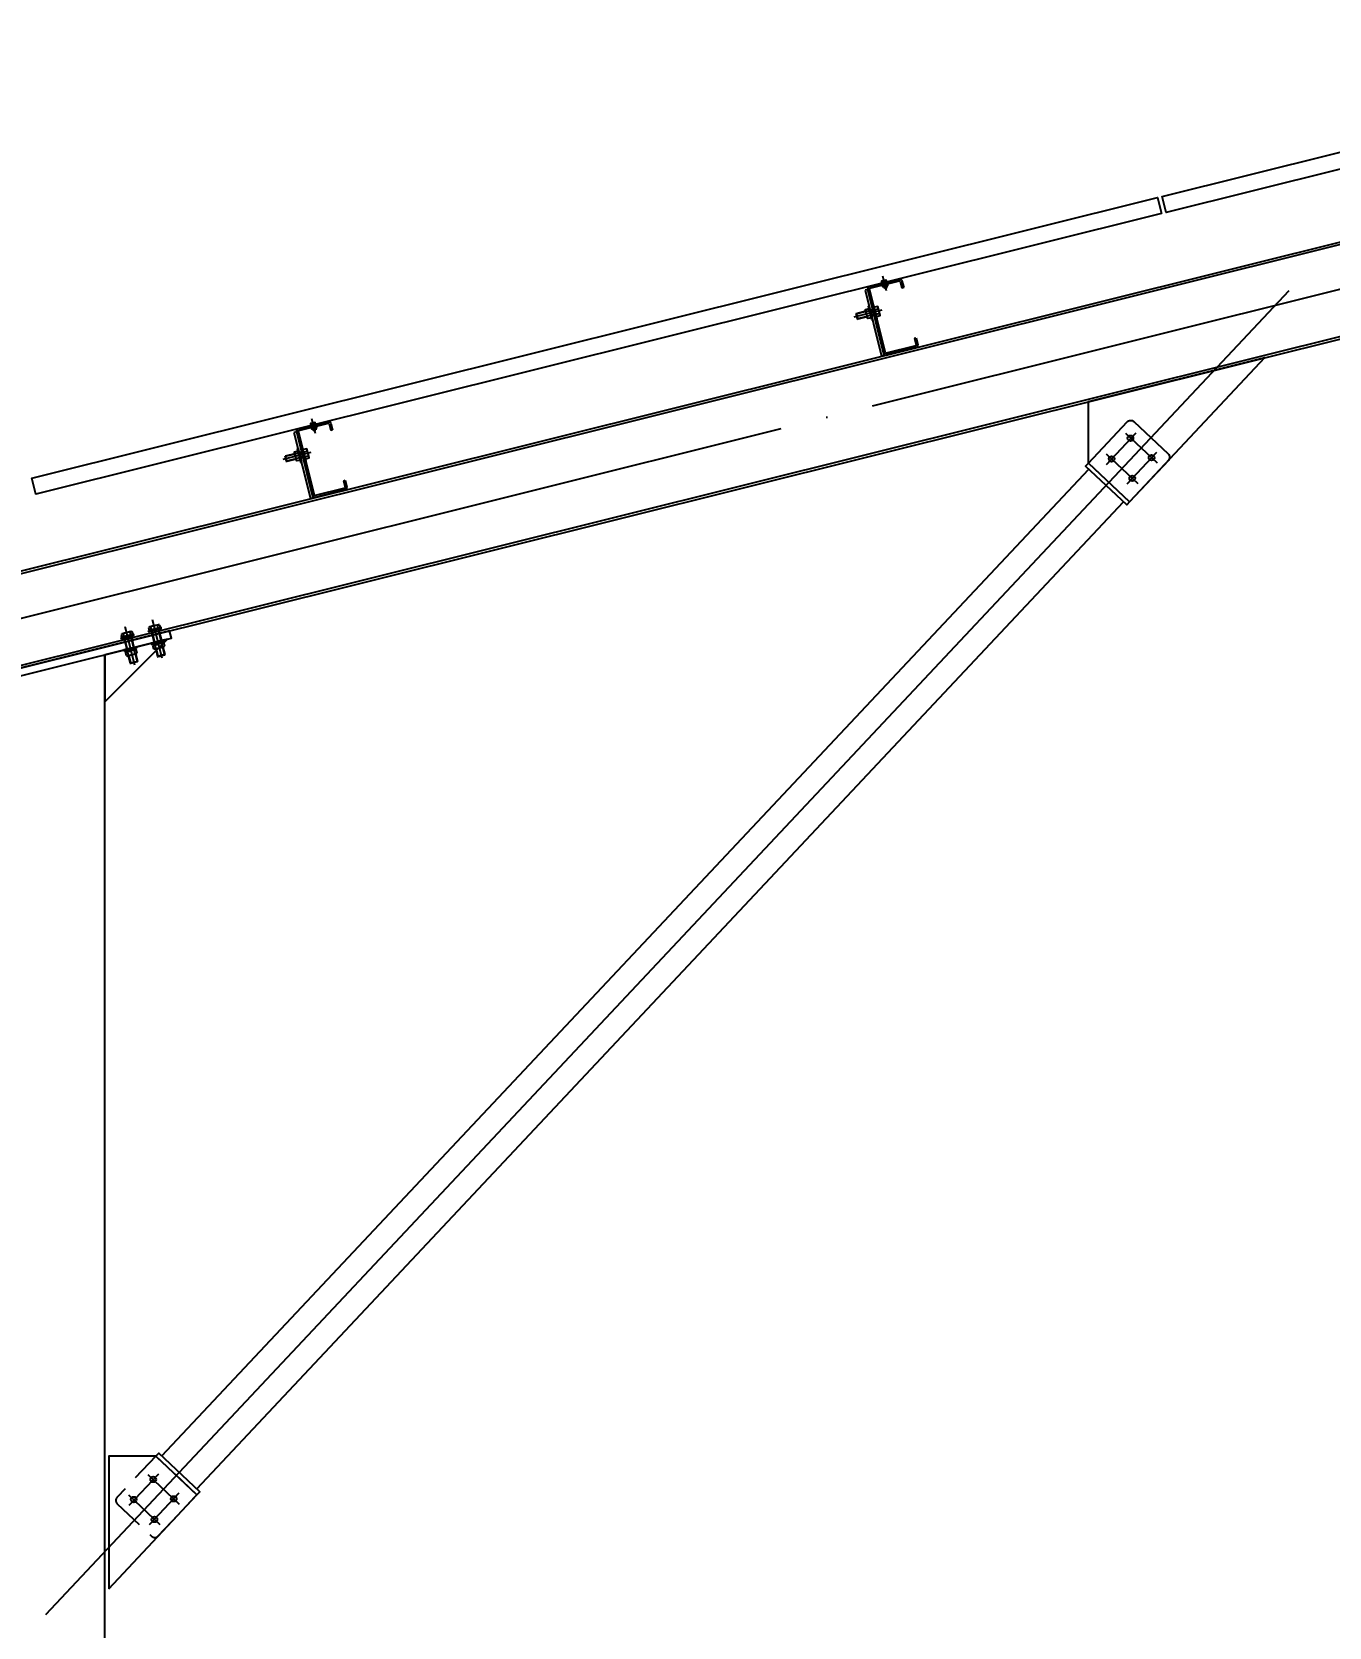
# Model space of a CAD drawing. Header units: millimetres. Extents: x 10297564 to 11610295, y -9287743 to -8409454.
# Drawn here: x 10849129 to 10851884, y -9269981 to -9266593 of the extents above; entities that cross this region are included whole.
import ezdxf

# ---------------------------------------------------------------- set-up
doc = ezdxf.new("R2010")
doc.units = ezdxf.units.MM
doc.header["$LTSCALE"] = 100
for name, pattern in [('CEN', [62, 60, -1, 0, -1]), ('CEN1', [22, 15, -3, 1, -3]), ('HIDDEN2', [4.7625, 3.175, -1.5875])]:
    doc.linetypes.add(name, pattern=pattern)
for name, color, linetype in [('0-TEXT', 7, 'Continuous'), ('BOLT', 210, 'Continuous'), ('CEN', 1, 'CEN1'), ('dim', 7, 'Continuous'), ('H형강', 3, 'Continuous'), ('module', 5, 'Continuous'), ('PLATE', 6, 'Continuous'), ('원형강관', 4, 'Continuous'), ('태양광', 255, 'Continuous')]:
    doc.layers.add(name, color=color, linetype=linetype)
doc.styles.add('돋음', font='Dotum.ttf')
doc.dimstyles.new('NDIM-150', dxfattribs={"dimscale": 75, "dimtxt": 3.5, "dimasz": 1, "dimexe": 2, "dimexo": 1, "dimgap": 1, "dimtad": 1, "dimdec": 0, "dimzin": 0, "dimdsep": 46, "dimtxsty": '돋음', "dimblk": 'dotk', "dimcen": 2, "dimdle": 2, "dimclrd": 4, "dimclre": 4, "dimclrt": 7, "dimadec": 0, "dimazin": 0, "dimtfac": 1, "dimtdec": 0, "dimtix": 1, "dimtmove": 2, "dimatfit": 3, "dimldrblk": 'DIMDOT', "dimfxl": 1, "dimtolj": 1, "dimtzin": 0, "dimlwd": -1, "dimlwe": -1, "dimarcsym": 0})

# ---------------------------------------------------------------- blocks, each defined once
blk = doc.blocks.new('A$C408A3C2D')
at = {"layer": '0-TEXT', "color": 1}
for p, q in [((0.9, 15.4), (0, 8.2)), ((2, 8), (0, 8.2)), ((1.9, 7.4), (0.9, 0)), ((1.9, 7.4), (3.9, 7.2)), ((2.9, 15.4), (2, 8)), ((2.9, 0), (3.9, 7.2))]:
    blk.add_line(p, q, dxfattribs=at)
for points in [[(2.9, 7.3), (2.9, 15.4), (0.9, 15.4)], [(0.9, 8.1), (0.9, 0), (2.9, 0)]]:
    blk.add_lwpolyline(points, dxfattribs=at)
blk = doc.blocks.new('M16-70L-1')
at = {"layer": 'BOLT', "color": 8}
for p, q in [((-50731.9, 395004), (-50729.8, 394998)), ((-50712, 395012.1), (-50730.1, 395005.5)), ((-50707.4, 395006.2), (-50729.8, 394998)), ((-50727.9, 395006.3), (-50725.5, 394999.6)), ((-50725.4, 394997.4), (-50716.8, 394973.9)), ((-50724.4, 394997.7), (-50715.8, 394974.2)), ((-50714.2, 395011.3), (-50711.8, 395004.6)), ((-50711.4, 395002.5), (-50702.8, 394979)), ((-50710.4, 395002.8), (-50701.8, 394979.3)), ((-50709.6, 395012.1), (-50707.4, 395006.2)), ((-50696.5, 394976.2), (-50718.9, 394968)), ((-50716, 394960), (-50718.9, 394968)), ((-50716.1, 394971.9, 0), (-50716.1, 394971.9, 0)), ((-50715.1, 394972.2, 0), (-50715.1, 394972.2, 0)), ((-50711.3, 394960.8), (-50714.5, 394969.6)), ((-50695.5, 394966.5), (-50713.5, 394960)), ((-50712, 394960.5, 0), (-50706.4, 394945.1)), ((-50711, 394960.9, 0), (-50705, 394944.4)), ((-50691.3, 394950.5), (-50706.4, 394945.1)), ((-50692, 394949.2), (-50705, 394944.4)), ((-50702.1, 394977, 0), (-50702.1, 394977, 0)), ((-50701.1, 394977.3, 0), (-50701.1, 394977.3, 0)), ((-50697.6, 394965.8), (-50700.8, 394974.6)), ((-50698, 394965.6, 0), (-50692, 394949.2)), ((-50697, 394966, 0), (-50691.3, 394950.5)), ((-50693.6, 394968.1), (-50696.5, 394976.2)), ((-50691.3, 394950.5), (-50692, 394949.2)), ((-50706.4, 394945.1), (-50705, 394944.4))]:
    blk.add_line(p, q, dxfattribs=at)
for points in [[(-50731.8, 394997.3), (-50731, 394995.3), (-50704.7, 395004.9), (-50705.5, 395006.9)], [(-50722.5, 394971.8), (-50721.8, 394969.8), (-50695.4, 394979.4), (-50696.2, 394981.4)]]:
    blk.add_lwpolyline(points, close=True, dxfattribs=at)
for centre, radius, start, end in [((-50728.8, 395002.2), 3.57, 71.1418, 150.2499), ((-50709.2, 394976.3), 34.6, 97.717, 122.2531), ((-50710.8, 395008.7), 3.57, 69.7253, 148.8334), ((-50714.7, 394963.3), 3.57, 249.7253, 328.8334), ((-50716.3, 394995.8), 34.6, 277.717, 302.2531), ((-50696.7, 394969.9), 3.57, 251.1418, 330.2499)]:
    blk.add_arc(centre, radius, start, end, dxfattribs=at)
at = {"layer": 'CEN'}
blk.add_line((-50725.7, 395021.7), (-50697, 394942.8, 0), dxfattribs=at)
at = {"layer": 'BOLT', "color": 8, "xscale": 1.333333333333333, "yscale": 1.333333333333333, "zscale": 1.333333333333333, "rotation": 289.9875833299714}
blk.add_blockref('A$C408A3C2D', (-50718.8, 394972.2), dxfattribs=at)
blk = doc.blocks.new('M12-50L-1')
at = {"layer": 'CEN', "color": 1, "extrusion": (3.14065e-05, -8.8997e-05, 1)}
blk.add_line((10603646.8, -9122705.5, 0), (10603588.9, -9122726.6, 0), dxfattribs=at)
at = {"layer": '태양광', "extrusion": (3.14065e-05, -8.8997e-05, 1)}
for p, q in [((10603613.6, -9122712, 0), (10603593.2, -9122719.4, 0)), ((10603593.2, -9122719.4, 0), (10603593.6, -9122718.5, 0)), ((10603593.2, -9122719.4, 0), (10603596.8, -9122729.4, 0)), ((10603613.4, -9122711.3, 0), (10603593.6, -9122718.5, 0)), ((10603593.6, -9122718.5, 0), (10603597.7, -9122729.8, 0)), ((10603617.2, -9122721.9, 0), (10603596.8, -9122729.4, 0)), ((10603596.8, -9122729.4, 0), (10603597.7, -9122729.8, 0)), ((10603617.5, -9122722.6, 0), (10603597.7, -9122729.8, 0)), ((10603630.5, -9122705.1, 0), (10603621.8, -9122708.2, 0)), ((10603626.3, -9122707.4, 0), (10603622.1, -9122708.9, 0)), ((10603629.9, -9122717.3, 0), (10603625.7, -9122718.9, 0)), ((10603634.6, -9122716.4, 0), (10603625.9, -9122719.5, 0)), ((10603626.7, -9122706.5, 0), (10603626.3, -9122707.4, 0)), ((10603626.3, -9122707.4, 0), (10603629.9, -9122717.3, 0)), ((10603629.9, -9122717.3, 0), (10603630.8, -9122717.7, 0))]:
    blk.add_line(p, q, dxfattribs=at)
at = {"layer": '태양광', "extrusion": (3.14065e-05, -8.8997e-05, 1), "elevation": 1132.1}
for points in [[(10603618.8, -9122699.7), (10603629, -9122727.9), (10603628.1, -9122728.3), (10603617.8, -9122700.1)], [(10603627.4, -9122696.6), (10603637.7, -9122724.8), (10603638.6, -9122724.4), (10603628.3, -9122696.2)]]:
    blk.add_lwpolyline(points, close=True, dxfattribs=at)
for points in [[(10603637.7, -9122698.7, 0.414214), (10603637.1, -9122698.4), (10603630.5, -9122700.8, 0.414214), (10603630.2, -9122701.4)], [(10603636.7, -9122719.3, 0.414214), (10603637.4, -9122719.6), (10603643.9, -9122717.2, 0.414214), (10603644.2, -9122716.5), (10603637.7, -9122698.7)], [(10603612.2, -9122708, -0.414214), (10603612.5, -9122707.3), (10603619.1, -9122704.9, -0.414214), (10603619.7, -9122705.2)], [(10603626.2, -9122723.1, -0.414214), (10603625.9, -9122723.7), (10603619.3, -9122726.1, -0.414214), (10603618.7, -9122725.8), (10603612.2, -9122708)], [(10603621.1, -9122709, -0.414214), (10603620.8, -9122709.6), (10603614.2, -9122712, -0.414214), (10603613.5, -9122711.7)], [(10603613.9, -9122712.7, -0.414214), (10603614.2, -9122712)], [(10603624.5, -9122718.4, -0.414214), (10603624.2, -9122719), (10603617.6, -9122721.4, -0.414214), (10603617, -9122721.1)], [(10603617.3, -9122722.1, -0.414214), (10603617.6, -9122721.4)], [(10603620.8, -9122709.6, -0.414214), (10603621.4, -9122709.9)], [(10603624.2, -9122719, -0.414214), (10603624.8, -9122719.3)], [(10603631.6, -9122705.2, 0.414214), (10603632.2, -9122705.5), (10603638.8, -9122703.1, 0.414214), (10603639.1, -9122702.4)], [(10603632.2, -9122705.5, 0.414214), (10603631.9, -9122706.1)], [(10603635, -9122714.6, 0.414214), (10603635.6, -9122714.9), (10603642.2, -9122712.5, 0.414214), (10603642.5, -9122711.8)], [(10603635.6, -9122714.9, 0.414214), (10603635.3, -9122715.5)], [(10603639.4, -9122703.4, 0.414214), (10603638.8, -9122703.1)], [(10603642.9, -9122712.8, 0.414214), (10603642.2, -9122712.5)]]:
    blk.add_lwpolyline(points, format="xyb", dxfattribs=at)
blk = doc.blocks.new('C-150X50X20X3.2T')
at = {"layer": '태양광', "color": 6, "extrusion": (3.24347e-05, -8.86228e-05, 1)}
for p, q in [((11610742, -9049860.1, -12.4), (11610694.1, -9049728.6, 0)), ((11610697.1, -9049722.2, -12.4), (11610758.1, -9049700, 0)), ((11610745.8, -9049858.8, -12.4), (11610697.9, -9049727.2, 0)), ((11610698.5, -9049725.9, -12.4), (11610759.6, -9049703.7, -12.4)), ((11610760.8, -9049704.3, 0), (11610766, -9049718.4, 0)), ((11610764.6, -9049702.9, 0), (11610769.7, -9049717, 0)), ((11610769.7, -9049717, 0), (11610766, -9049718.4, 0)), ((11610808.1, -9049837.1, -24.9), (11610747, -9049859.4, -24.9)), ((11610809.5, -9049840.9, -24.9), (11610748.4, -9049863.1, -24.9))]:
    blk.add_line(p, q, dxfattribs=at)
at = {"layer": '태양광', "color": 6}
for p, q in [((11610803.6, -9049821.8, -12.4), (11610807.3, -9049820.4, -12.4)), ((11610803.6, -9049821.8, -12.4), (11610808.7, -9049835.9, -12.4)), ((11610807.3, -9049820.4, -12.4), (11610812.5, -9049834.5, -12.4))]:
    blk.add_line(p, q, dxfattribs=at)
at = {"layer": '태양광', "color": 6, "extrusion": (3.24347e-05, -8.86228e-05, 1)}
for centre, radius, start, end in [((11610698.8, -9049726.8, 1166.2), 5, 110, 200), ((11610698.8, -9049726.8, 1166.2), 1, 110, 200), ((11610759.9, -9049704.6, 1166.2), 5, 20, 110), ((11610759.9, -9049704.6, 1166.2), 1, 20, 110), ((11610746.7, -9049858.4, 1153.7), 5, 200, 290), ((11610746.7, -9049858.4, 1153.7), 1, 200, 290), ((11610807.8, -9049836.1, 1153.7), 1, 290, 20), ((11610807.8, -9049836.1, 1153.7), 5, 290, 20)]:
    blk.add_arc(centre, radius, start, end, dxfattribs=at)
blk = doc.blocks.new('dotk')
blk.add_line((-3, 0), (3, 0))
at = {"const_width": 0.75}
blk.add_lwpolyline([(-0.375, 0, 1), (0.375, 0, 1)], format="xyb", close=True, dxfattribs=at)
blk = doc.blocks.new('*D1128')
at = {"layer": 'defpoints', "color": 0, "linetype": 'ByBlock', "ltscale": 1.8, "transparency": 16777216}
for p in [(10853920.7, -9266346.3), (10851529.9, -9266942.4), (10856107.5, -9269364.5), (10844328.3, -9271099), (10853920.7, -9271099)]:
    blk.add_point(p, dxfattribs=at)
at = {"layer": 'dim', "color": 4, "ltscale": 1.8, "transparency": 16777216}
for p, q in [((10853993.5, -9266328.2), (10855690.4, -9265905.1)), ((10853995.7, -9271099), (10856328.2, -9271099))]:
    blk.add_line(p, q, dxfattribs=at)
blk.add_arc((10834858.6, -9271099), 21319.6, 0.2017, 13.79844, dxfattribs=at)
at = {"layer": 'dim', "color": 4, "linetype": 'ByBlock', "ltscale": 1.8, "transparency": 16777216, "xscale": 75, "yscale": 75, "zscale": 75}
for p, rotation in [((10855544.9, -9265941.3), 103.8992199289865), ((10856178.2, -9271099), 270.1009154271333)]:
    blk.add_blockref('dotk', p, dxfattribs=dict(at, rotation=rotation))
at = {"layer": 'dim', "color": 7, "linetype": 'ByBlock', "ltscale": 1.8, "transparency": 16777216, "insert": (10856224, -9268475.7), "char_height": 262.5, "attachment_point": 5, "rotation": 277.0001, "style": '돋음'}
blk.add_mtext('\\A1;14°', dxfattribs=at)
blk = doc.blocks.new('DIMDOT')
blk.add_line((-1.5, 0), (1.5, 0))
blk.add_circle((0, 0), 0.75)

msp = doc.modelspace()

# ---------------------------------------------------------------- linework, layer by layer
at = {"layer": 'CEN', "linetype": 'CEN'}
for p, q in [((10844898.7, -9268886.9, 5.8), (10853497.1, -9266743.1, 5.8)), ((10849158.6, -9269954, -13.8), (10851799.9, -9267142, -13.8))]:
    msp.add_line(p, q, dxfattribs=at)
at = {"layer": 'CEN', "color": 1}
for p, q in [((10850936.1, -9267111.2, -13.8), (10850943.9, -9267142.4, -13.8)), ((10850936.1, -9267111.2, -13.8), (10850943.9, -9267142.4, -13.8)), ((10849723.2, -9267413.6, -13.8), (10849731, -9267444.8, -13.8))]:
    msp.add_line(p, q, dxfattribs=at)
at = {"layer": 'CEN'}
for p, q in [((10851411.7, -9267511.6, -27.5), (10851474.6, -9267444.5, -27.5)), ((10851452, -9267445.2, -27.5), (10851519.1, -9267508.2, -27.5)), ((10851410.9, -9267488.9, -27.5), (10851478, -9267551.9, -27.5)), ((10851455.4, -9267552.6, -27.5), (10851518.4, -9267485.6, -27.5)), ((10849397.8, -9269655.6, -13.8), (10849334.8, -9269722.6, -13.8)), ((10849375.2, -9269656.3, -13.8), (10849442.2, -9269719.3, -13.8)), ((10849441.5, -9269696.6, -13.8), (10849378.5, -9269763.7, -13.8)), ((10849334.1, -9269700, -13.8), (10849401.1, -9269763, -13.8))]:
    msp.add_line(p, q, dxfattribs=at)
at = {"layer": 'H형강'}
for p, q in [((10844875.1, -9268792.3, 5.8), (10853473.5, -9266648.5, 5.8)), ((10844876.5, -9268797.6, 5.8), (10853474.8, -9266653.8, 5.8)), ((10844922.2, -9268981, 5.8), (10853520.6, -9266837.2, 5.8)), ((10844923.5, -9268986.3, 5.8), (10853521.9, -9266842.5, 5.8))]:
    msp.add_line(p, q, dxfattribs=at)
at = {"layer": 'module', "color": 170, "elevation": -13.8}
for points in [[(10853929.2, -9266380.3), (10851538.3, -9266976.4), (10851529.9, -9266942.4), (10853920.7, -9266346.3)], [(10851528.6, -9266978.8), (10849137.8, -9267574.9), (10849129.4, -9267540.9), (10851520.2, -9266944.8)]]:
    msp.add_lwpolyline(points, close=True, dxfattribs=at)
at = {"layer": 'PLATE'}
for points, elevation in [([(10851460.8, -9267590.7), (10851373.4, -9267508.5), (10851373.4, -9267378.1), (10851748.3, -9267284.6), (10851460.8, -9267590.7)], -27.5), ([(10851460.8, -9267590.7), (10851454.7, -9267597.2), (10851367.2, -9267515.1), (10851373.4, -9267508.5), (10851460.8, -9267590.7)], -27.5), ([(10849283.8, -9267915.6), (10849283.8, -9268015.9), (10849417, -9267882.3), (10849283.8, -9267915.6)], -13.8), ([(10849292.3, -9269899.3), (10849479.8, -9269699.7), (10849392.3, -9269617.5), (10849292.3, -9269617.5), (10849292.3, -9269899.3)], -13.8), ([(10849479.8, -9269699.7), (10849486, -9269693.1), (10849398.5, -9269611), (10849392.3, -9269617.5), (10849479.8, -9269699.7)], -13.8)]:
    msp.add_lwpolyline(points, dxfattribs=dict(at, elevation=elevation))
at = {"layer": 'PLATE', "elevation": -27.5}
msp.add_lwpolyline([(10851373.4, -9267508.5), (10851455.5, -9267421, -0.414214), (10851469.6, -9267420.6), (10851542.5, -9267489.1, -0.414214), (10851543, -9267503.2), (10851460.8, -9267590.7)], format="xyb", close=True, dxfattribs=at)
msp.add_lwpolyline([(10848819.6, -9268014.8), (10848823.5, -9268030.3), (10849425.6, -9267880.2), (10849421.7, -9267864.7)], close=True, dxfattribs=at)
at = {"layer": 'PLATE', "linetype": 'HIDDEN2', "ltscale": 0.2, "elevation": -13.8}
msp.add_lwpolyline([(10849392.3, -9269617.5), (10849310.2, -9269705, 0.414214), (10849310.6, -9269719.1), (10849383.5, -9269787.6, 0.414214), (10849397.7, -9269787.2), (10849479.8, -9269699.7)], format="xyb", close=True, dxfattribs=at)
at = {"layer": 'PLATE'}
for centre in [(10851462.6, -9267455.9, -27.5), (10851422.6, -9267499.9, -27.5), (10851507.4, -9267497.2, -27.5), (10851466.3, -9267541, -27.5), (10849386.8, -9269667.2, -13.8), (10849345.4, -9269709.9, -13.8), (10849430.6, -9269708.3, -13.8), (10849389.5, -9269752, -13.8)]:
    msp.add_circle(centre, 6, dxfattribs=at)
at = {"layer": '원형강관'}
for p, q in [((10849405.2, -9269617.3, -13.8), (10851373.9, -9267521.4, -13.8)), ((10849479.3, -9269686.8, -13.8), (10851448, -9267590.9, -13.8)), ((10849283.8, -9271398.8, -13.8), (10849283.8, -9267915.6, -13.8))]:
    msp.add_line(p, q, dxfattribs=at)
at = {"layer": '태양광'}
for p, q in [((10850936.8, -9267126.3, -13.8), (10850937.5, -9267129.5, -13.8)), ((10850937.2, -9267128.3, -13.8), (10850937.7, -9267128.5, -13.8)), ((10850937.7, -9267128.5, -13.8), (10850942.8, -9267127.3, -13.8)), ((10850937.7, -9267128.5, -13.8), (10850937.9, -9267129.4, -13.8)), ((10850938.6, -9267133.8, -13.8), (10850939.4, -9267136.8, -13.8)), ((10850939, -9267133.7, -13.8), (10850939.8, -9267137, -13.8)), ((10850939.4, -9267136.8, -13.8), (10850945.2, -9267135.3, -13.8)), ((10850939.8, -9267137, -13.8), (10850939.4, -9267136.8, -13.8)), ((10850939.8, -9267137, -13.8), (10850944.9, -9267135.7, -13.8)), ((10850942.6, -9267124.9, -13.8), (10850943.4, -9267128, -13.8)), ((10850942.8, -9267127.3, -13.8), (10850943.1, -9267126.8, -13.8)), ((10850942.8, -9267127.3, -13.8), (10850943, -9267128.1, -13.8)), ((10850944.1, -9267132.4, -13.8), (10850944.9, -9267135.7, -13.8)), ((10850944.5, -9267132.4, -13.8), (10850945.2, -9267135.3, -13.8)), ((10850944.9, -9267135.7, -13.8), (10850945.2, -9267135.3, -13.8)), ((10849723.9, -9267428.7, -13.8), (10849724.7, -9267431.9, -13.8)), ((10849724.4, -9267430.7, -13.8), (10849724.8, -9267430.9, -13.8)), ((10849724.8, -9267430.9, -13.8), (10849729.9, -9267429.7, -13.8)), ((10849724.8, -9267430.9, -13.8), (10849725, -9267431.8, -13.8)), ((10849725.8, -9267436.2, -13.8), (10849726.5, -9267439.2, -13.8)), ((10849726.1, -9267436.1, -13.8), (10849726.9, -9267439.4, -13.8)), ((10849726.5, -9267439.2, -13.8), (10849732.3, -9267437.7, -13.8)), ((10849726.9, -9267439.4, -13.8), (10849726.5, -9267439.2, -13.8)), ((10849726.9, -9267439.4, -13.8), (10849732.1, -9267438.2, -13.8)), ((10849729.7, -9267427.3, -13.8), (10849730.5, -9267430.4, -13.8)), ((10849729.9, -9267429.7, -13.8), (10849730.2, -9267429.2, -13.8)), ((10849729.9, -9267429.7, -13.8), (10849730.2, -9267430.5, -13.8)), ((10849731.2, -9267434.8, -13.8), (10849732.1, -9267438.2, -13.8)), ((10849731.6, -9267434.8, -13.8), (10849732.3, -9267437.7, -13.8)), ((10849732.1, -9267438.2, -13.8), (10849732.3, -9267437.7, -13.8))]:
    msp.add_line(p, q, dxfattribs=at)
at = {"layer": '태양광', "elevation": -13.8}
for points in [[(10850943.2, -9267120.1), (10850934, -9267122.4), (10850934, -9267122.4), (10850933.9, -9267122.4), (10850933.9, -9267122.4), (10850933.9, -9267122.5), (10850933.9, -9267122.5), (10850933.8, -9267122.5), (10850933.8, -9267122.5), (10850933.8, -9267122.6), (10850933.8, -9267122.6), (10850933.8, -9267122.6), (10850933.8, -9267122.6), (10850933.8, -9267122.7), (10850933.8, -9267122.7), (10850934.6, -9267126.1), (10850934.7, -9267126.1), (10850934.7, -9267126.2), (10850934.7, -9267126.2), (10850934.7, -9267126.2), (10850934.7, -9267126.2), (10850934.8, -9267126.3), (10850934.8, -9267126.3), (10850934.8, -9267126.3), (10850934.8, -9267126.3), (10850934.9, -9267126.3), (10850934.9, -9267126.3), (10850934.9, -9267126.3)], [(10850936.9, -9267125.8), (10850936.9, -9267125.8), (10850936.9, -9267125.8), (10850937, -9267125.8), (10850937, -9267125.7), (10850937, -9267125.7), (10850937, -9267125.7), (10850937, -9267125.7), (10850937.1, -9267125.6), (10850937.1, -9267125.6), (10850937.1, -9267125.6), (10850937.1, -9267125.6), (10850937.1, -9267125.5), (10850937.1, -9267125.5), (10850936.2, -9267122.1), (10850936.2, -9267122.1), (10850936.2, -9267122), (10850936.2, -9267122), (10850936.2, -9267122), (10850936.1, -9267122), (10850936.1, -9267122), (10850936.1, -9267121.9), (10850936.1, -9267121.9), (10850936, -9267121.9), (10850936, -9267121.9), (10850936, -9267121.9), (10850935.9, -9267121.9), (10850935.9, -9267121.9)], [(10850936.4, -9267121.8), (10850936.4, -9267121.8), (10850936.3, -9267121.8), (10850936.3, -9267121.8), (10850936.3, -9267121.9), (10850936.3, -9267121.9), (10850936.3, -9267121.9), (10850936.2, -9267121.9), (10850936.2, -9267122), (10850936.2, -9267122), (10850936.2, -9267122), (10850936.2, -9267122), (10850936.2, -9267122.1), (10850936.2, -9267122.1)], [(10850941.7, -9267124.6), (10850941.8, -9267124.6), (10850941.8, -9267124.6), (10850941.8, -9267124.6), (10850941.8, -9267124.5), (10850941.9, -9267124.5), (10850941.9, -9267124.5), (10850941.9, -9267124.5), (10850941.9, -9267124.4), (10850941.9, -9267124.4), (10850941.9, -9267124.4), (10850941.9, -9267124.3), (10850941.9, -9267124.3), (10850941.9, -9267124.3), (10850941.1, -9267120.9), (10850941.1, -9267120.9), (10850941.1, -9267120.8), (10850941, -9267120.8), (10850941, -9267120.8), (10850941, -9267120.8), (10850941, -9267120.7), (10850940.9, -9267120.7), (10850940.9, -9267120.7), (10850940.9, -9267120.7), (10850940.9, -9267120.7), (10850940.8, -9267120.7), (10850940.8, -9267120.7), (10850940.8, -9267120.7)], [(10850941.3, -9267120.6), (10850941.2, -9267120.6), (10850941.2, -9267120.6), (10850941.2, -9267120.6), (10850941.2, -9267120.6), (10850941.1, -9267120.7), (10850941.1, -9267120.7), (10850941.1, -9267120.7), (10850941.1, -9267120.7), (10850941.1, -9267120.8), (10850941.1, -9267120.8), (10850941.1, -9267120.8), (10850941.1, -9267120.9), (10850941.1, -9267120.9)], [(10850944.2, -9267124), (10850944.2, -9267124), (10850944.2, -9267124), (10850944.2, -9267123.9), (10850944.3, -9267123.9), (10850944.3, -9267123.9), (10850944.3, -9267123.9), (10850944.3, -9267123.9), (10850944.3, -9267123.8), (10850944.3, -9267123.8), (10850944.4, -9267123.8), (10850944.4, -9267123.7), (10850944.4, -9267123.7), (10850944.3, -9267123.7), (10850943.5, -9267120.3), (10850943.5, -9267120.3), (10850943.5, -9267120.2), (10850943.5, -9267120.2), (10850943.4, -9267120.2), (10850943.4, -9267120.2), (10850943.4, -9267120.1), (10850943.4, -9267120.1), (10850943.3, -9267120.1), (10850943.3, -9267120.1), (10850943.3, -9267120.1), (10850943.3, -9267120.1), (10850943.2, -9267120.1), (10850943.2, -9267120.1)], [(10850932.4, -9267127.4), (10850947, -9267123.8), (10850946.8, -9267123.3), (10850932.3, -9267126.9), (10850932.4, -9267127.4)], [(10850933.2, -9267130.5), (10850947.7, -9267126.9), (10850947.8, -9267127.4), (10850933.3, -9267131), (10850933.2, -9267130.5)], [(10850946.1, -9267131.9), (10850936.9, -9267134.2), (10850936.9, -9267134.2), (10850936.9, -9267134.2), (10850936.8, -9267134.2), (10850936.8, -9267134.2), (10850936.8, -9267134.2), (10850936.8, -9267134.2), (10850936.7, -9267134.2), (10850936.7, -9267134.2), (10850936.7, -9267134.2), (10850936.7, -9267134.1), (10850936.6, -9267134.1), (10850936.6, -9267134.1), (10850936.6, -9267134.1), (10850935.8, -9267130.7), (10850935.8, -9267130.6), (10850935.8, -9267130.6), (10850935.8, -9267130.6), (10850935.8, -9267130.5), (10850935.8, -9267130.5), (10850935.8, -9267130.5), (10850935.8, -9267130.4), (10850935.8, -9267130.4), (10850935.9, -9267130.4), (10850935.9, -9267130.4), (10850935.9, -9267130.4), (10850936, -9267130.4)], [(10850937.1, -9267125.5), (10850937.1, -9267125.5), (10850937.1, -9267125.6), (10850937.1, -9267125.6), (10850937.1, -9267125.6), (10850937.1, -9267125.6), (10850937.2, -9267125.6), (10850937.2, -9267125.7), (10850937.2, -9267125.7), (10850937.3, -9267125.7), (10850937.3, -9267125.7), (10850937.3, -9267125.7), (10850937.3, -9267125.7), (10850937.4, -9267125.7)], [(10850937.9, -9267129.9), (10850937.9, -9267129.9), (10850938, -9267129.9), (10850938, -9267129.9), (10850938, -9267129.9), (10850938.1, -9267129.9), (10850938.1, -9267129.9), (10850938.1, -9267129.9), (10850938.1, -9267129.9), (10850938.2, -9267130), (10850938.2, -9267130), (10850938.2, -9267130), (10850938.2, -9267130), (10850938.2, -9267130.1), (10850939.1, -9267133.5), (10850939.1, -9267133.5), (10850939.1, -9267133.5), (10850939.1, -9267133.5), (10850939.1, -9267133.6), (10850939, -9267133.6), (10850939, -9267133.6), (10850939, -9267133.7), (10850939, -9267133.7), (10850939, -9267133.7), (10850939, -9267133.7), (10850938.9, -9267133.7), (10850938.9, -9267133.7), (10850938.9, -9267133.8)], [(10850938.2, -9267130.1), (10850938.2, -9267130), (10850938.2, -9267130), (10850938.2, -9267130), (10850938.2, -9267129.9), (10850938.2, -9267129.9), (10850938.2, -9267129.9), (10850938.2, -9267129.9), (10850938.3, -9267129.8), (10850938.3, -9267129.8), (10850938.3, -9267129.8), (10850938.3, -9267129.8), (10850938.4, -9267129.8), (10850938.4, -9267129.8)], [(10850939.4, -9267133.6), (10850939.3, -9267133.6), (10850939.3, -9267133.6), (10850939.3, -9267133.6), (10850939.2, -9267133.6), (10850939.2, -9267133.6), (10850939.2, -9267133.6), (10850939.2, -9267133.6), (10850939.1, -9267133.6), (10850939.1, -9267133.6), (10850939.1, -9267133.5), (10850939.1, -9267133.5), (10850939.1, -9267133.5), (10850939.1, -9267133.5)], [(10850941.9, -9267124.3), (10850941.9, -9267124.3), (10850941.9, -9267124.3), (10850942, -9267124.4), (10850942, -9267124.4), (10850942, -9267124.4), (10850942, -9267124.4), (10850942, -9267124.4), (10850942.1, -9267124.5), (10850942.1, -9267124.5), (10850942.1, -9267124.5), (10850942.2, -9267124.5), (10850942.2, -9267124.5), (10850942.2, -9267124.5)], [(10850942.8, -9267128.7), (10850942.8, -9267128.7), (10850942.8, -9267128.7), (10850942.8, -9267128.7), (10850942.9, -9267128.7), (10850942.9, -9267128.7), (10850942.9, -9267128.7), (10850943, -9267128.7), (10850943, -9267128.7), (10850943, -9267128.7), (10850943, -9267128.8), (10850943, -9267128.8), (10850943, -9267128.8), (10850943.1, -9267128.8), (10850943.9, -9267132.2), (10850943.9, -9267132.3), (10850943.9, -9267132.3), (10850943.9, -9267132.3), (10850943.9, -9267132.4), (10850943.9, -9267132.4), (10850943.9, -9267132.4), (10850943.9, -9267132.4), (10850943.8, -9267132.5), (10850943.8, -9267132.5), (10850943.8, -9267132.5), (10850943.8, -9267132.5), (10850943.8, -9267132.5), (10850943.7, -9267132.5)], [(10850943.1, -9267128.8), (10850943.1, -9267128.8), (10850943.1, -9267128.8), (10850943.1, -9267128.8), (10850943.1, -9267128.7), (10850943.1, -9267128.7), (10850943.1, -9267128.7), (10850943.1, -9267128.6), (10850943.1, -9267128.6), (10850943.1, -9267128.6), (10850943.2, -9267128.6), (10850943.2, -9267128.6), (10850943.2, -9267128.6), (10850943.2, -9267128.5)], [(10850944.2, -9267132.4), (10850944.2, -9267132.4), (10850944.1, -9267132.4), (10850944.1, -9267132.4), (10850944.1, -9267132.4), (10850944.1, -9267132.4), (10850944, -9267132.4), (10850944, -9267132.4), (10850944, -9267132.4), (10850944, -9267132.3), (10850943.9, -9267132.3), (10850943.9, -9267132.3), (10850943.9, -9267132.3), (10850943.9, -9267132.2)], [(10850945.2, -9267128.1), (10850945.2, -9267128.1), (10850945.2, -9267128.1), (10850945.3, -9267128.1), (10850945.3, -9267128.1), (10850945.3, -9267128.1), (10850945.4, -9267128.1), (10850945.4, -9267128.1), (10850945.4, -9267128.1), (10850945.4, -9267128.1), (10850945.4, -9267128.2), (10850945.5, -9267128.2), (10850945.5, -9267128.2), (10850945.5, -9267128.2), (10850946.3, -9267131.6), (10850946.3, -9267131.7), (10850946.3, -9267131.7), (10850946.3, -9267131.7), (10850946.3, -9267131.8), (10850946.3, -9267131.8), (10850946.3, -9267131.8), (10850946.3, -9267131.8), (10850946.3, -9267131.9), (10850946.3, -9267131.9), (10850946.2, -9267131.9), (10850946.2, -9267131.9), (10850946.2, -9267131.9), (10850946.1, -9267131.9)], [(10849719.5, -9267429.8), (10849734.1, -9267426.2), (10849734, -9267425.7), (10849719.4, -9267429.4), (10849719.5, -9267429.8)], [(10849730.3, -9267422.5), (10849721.1, -9267424.8), (10849721.1, -9267424.8), (10849721.1, -9267424.8), (10849721, -9267424.8), (10849721, -9267424.9), (10849721, -9267424.9), (10849721, -9267424.9), (10849720.9, -9267424.9), (10849720.9, -9267425), (10849720.9, -9267425), (10849720.9, -9267425), (10849720.9, -9267425), (10849720.9, -9267425.1), (10849720.9, -9267425.1), (10849721.8, -9267428.5), (10849721.8, -9267428.5), (10849721.8, -9267428.6), (10849721.8, -9267428.6), (10849721.8, -9267428.6), (10849721.9, -9267428.6), (10849721.9, -9267428.7), (10849721.9, -9267428.7), (10849721.9, -9267428.7), (10849722, -9267428.7), (10849722, -9267428.7), (10849722, -9267428.7), (10849722.1, -9267428.7)], [(10849724, -9267428.2), (10849724, -9267428.2), (10849724.1, -9267428.2), (10849724.1, -9267428.2), (10849724.1, -9267428.1), (10849724.1, -9267428.1), (10849724.2, -9267428.1), (10849724.2, -9267428.1), (10849724.2, -9267428), (10849724.2, -9267428), (10849724.2, -9267428), (10849724.2, -9267428), (10849724.2, -9267427.9), (10849724.2, -9267427.9), (10849723.4, -9267424.5), (10849723.3, -9267424.5), (10849723.3, -9267424.4), (10849723.3, -9267424.4), (10849723.3, -9267424.4), (10849723.3, -9267424.4), (10849723.3, -9267424.4), (10849723.2, -9267424.3), (10849723.2, -9267424.3), (10849723.2, -9267424.3), (10849723.1, -9267424.3), (10849723.1, -9267424.3), (10849723.1, -9267424.3), (10849723, -9267424.3)], [(10849723.5, -9267424.2), (10849723.5, -9267424.2), (10849723.5, -9267424.2), (10849723.5, -9267424.2), (10849723.4, -9267424.3), (10849723.4, -9267424.3), (10849723.4, -9267424.3), (10849723.4, -9267424.3), (10849723.4, -9267424.4), (10849723.4, -9267424.4), (10849723.3, -9267424.4), (10849723.3, -9267424.4), (10849723.3, -9267424.5), (10849723.4, -9267424.5)], [(10849728.9, -9267427), (10849728.9, -9267427), (10849728.9, -9267427), (10849729, -9267427), (10849729, -9267426.9), (10849729, -9267426.9), (10849729, -9267426.9), (10849729, -9267426.9), (10849729, -9267426.8), (10849729.1, -9267426.8), (10849729.1, -9267426.8), (10849729.1, -9267426.7), (10849729.1, -9267426.7), (10849729.1, -9267426.7), (10849728.2, -9267423.3), (10849728.2, -9267423.3), (10849728.2, -9267423.2), (10849728.2, -9267423.2), (10849728.1, -9267423.2), (10849728.1, -9267423.2), (10849728.1, -9267423.1), (10849728.1, -9267423.1), (10849728, -9267423.1), (10849728, -9267423.1), (10849728, -9267423.1), (10849728, -9267423.1), (10849727.9, -9267423.1), (10849727.9, -9267423.1)], [(10849728.4, -9267423), (10849728.4, -9267423), (10849728.3, -9267423), (10849728.3, -9267423), (10849728.3, -9267423), (10849728.3, -9267423.1), (10849728.2, -9267423.1), (10849728.2, -9267423.1), (10849728.2, -9267423.1), (10849728.2, -9267423.2), (10849728.2, -9267423.2), (10849728.2, -9267423.2), (10849728.2, -9267423.3), (10849728.2, -9267423.3)], [(10849729.1, -9267426.7), (10849729.1, -9267426.7), (10849729.1, -9267426.7), (10849729.1, -9267426.8), (10849729.1, -9267426.8), (10849729.1, -9267426.8), (10849729.2, -9267426.8), (10849729.2, -9267426.9), (10849729.2, -9267426.9), (10849729.2, -9267426.9), (10849729.3, -9267426.9), (10849729.3, -9267426.9), (10849729.3, -9267426.9), (10849729.4, -9267426.9)], [(10849731.3, -9267426.4), (10849731.3, -9267426.4), (10849731.4, -9267426.4), (10849731.4, -9267426.4), (10849731.4, -9267426.3), (10849731.4, -9267426.3), (10849731.4, -9267426.3), (10849731.5, -9267426.3), (10849731.5, -9267426.2), (10849731.5, -9267426.2), (10849731.5, -9267426.2), (10849731.5, -9267426.1), (10849731.5, -9267426.1), (10849731.5, -9267426.1), (10849730.6, -9267422.7), (10849730.6, -9267422.7), (10849730.6, -9267422.6), (10849730.6, -9267422.6), (10849730.6, -9267422.6), (10849730.6, -9267422.6), (10849730.5, -9267422.5), (10849730.5, -9267422.5), (10849730.5, -9267422.5), (10849730.4, -9267422.5), (10849730.4, -9267422.5), (10849730.4, -9267422.5), (10849730.4, -9267422.5), (10849730.3, -9267422.5)], [(10849720.3, -9267432.9), (10849734.9, -9267429.3), (10849735, -9267429.8), (10849720.4, -9267433.4), (10849720.3, -9267432.9)], [(10849733.3, -9267434.3), (10849724.1, -9267436.6), (10849724, -9267436.6), (10849724, -9267436.6), (10849724, -9267436.6), (10849723.9, -9267436.6), (10849723.9, -9267436.6), (10849723.9, -9267436.6), (10849723.9, -9267436.6), (10849723.8, -9267436.6), (10849723.8, -9267436.6), (10849723.8, -9267436.5), (10849723.8, -9267436.5), (10849723.8, -9267436.5), (10849723.8, -9267436.5), (10849722.9, -9267433.1), (10849722.9, -9267433), (10849722.9, -9267433), (10849722.9, -9267433), (10849722.9, -9267432.9), (10849722.9, -9267432.9), (10849722.9, -9267432.9), (10849723, -9267432.8), (10849723, -9267432.8), (10849723, -9267432.8), (10849723, -9267432.8), (10849723.1, -9267432.8), (10849723.1, -9267432.8)], [(10849724.2, -9267427.9), (10849724.2, -9267427.9), (10849724.2, -9267428), (10849724.2, -9267428), (10849724.3, -9267428), (10849724.3, -9267428), (10849724.3, -9267428), (10849724.3, -9267428.1), (10849724.4, -9267428.1), (10849724.4, -9267428.1), (10849724.4, -9267428.1), (10849724.4, -9267428.1), (10849724.5, -9267428.1), (10849724.5, -9267428.1)], [(10849725, -9267432.3), (10849725.1, -9267432.3), (10849725.1, -9267432.3), (10849725.1, -9267432.3), (10849725.2, -9267432.3), (10849725.2, -9267432.3), (10849725.2, -9267432.3), (10849725.2, -9267432.3), (10849725.3, -9267432.3), (10849725.3, -9267432.4), (10849725.3, -9267432.4), (10849725.3, -9267432.4), (10849725.3, -9267432.4), (10849725.3, -9267432.5), (10849726.2, -9267435.9), (10849726.2, -9267435.9), (10849726.2, -9267435.9), (10849726.2, -9267435.9), (10849726.2, -9267436), (10849726.2, -9267436), (10849726.2, -9267436), (10849726.1, -9267436.1), (10849726.1, -9267436.1), (10849726.1, -9267436.1), (10849726.1, -9267436.1), (10849726.1, -9267436.1), (10849726, -9267436.1), (10849726, -9267436.2)], [(10849725.3, -9267432.5), (10849725.3, -9267432.4), (10849725.3, -9267432.4), (10849725.3, -9267432.4), (10849725.3, -9267432.3), (10849725.3, -9267432.3), (10849725.4, -9267432.3), (10849725.4, -9267432.3), (10849725.4, -9267432.2), (10849725.4, -9267432.2), (10849725.4, -9267432.2), (10849725.5, -9267432.2), (10849725.5, -9267432.2), (10849725.5, -9267432.2)], [(10849726.5, -9267436), (10849726.5, -9267436), (10849726.4, -9267436), (10849726.4, -9267436), (10849726.4, -9267436), (10849726.3, -9267436), (10849726.3, -9267436), (10849726.3, -9267436), (10849726.3, -9267436), (10849726.2, -9267436), (10849726.2, -9267435.9), (10849726.2, -9267435.9), (10849726.2, -9267435.9), (10849726.2, -9267435.9)], [(10849729.9, -9267431.1), (10849729.9, -9267431.1), (10849729.9, -9267431.1), (10849730, -9267431.1), (10849730, -9267431.1), (10849730, -9267431.1), (10849730.1, -9267431.1), (10849730.1, -9267431.1), (10849730.1, -9267431.1), (10849730.1, -9267431.1), (10849730.2, -9267431.2), (10849730.2, -9267431.2), (10849730.2, -9267431.2), (10849730.2, -9267431.2), (10849731, -9267434.6), (10849731, -9267434.7), (10849731, -9267434.7), (10849731, -9267434.7), (10849731, -9267434.8), (10849731, -9267434.8), (10849731, -9267434.8), (10849731, -9267434.8), (10849731, -9267434.9), (10849731, -9267434.9), (10849730.9, -9267434.9), (10849730.9, -9267434.9), (10849730.9, -9267434.9), (10849730.9, -9267434.9)], [(10849730.2, -9267431.2), (10849730.2, -9267431.2), (10849730.2, -9267431.2), (10849730.2, -9267431.2), (10849730.2, -9267431.1), (10849730.2, -9267431.1), (10849730.2, -9267431.1), (10849730.2, -9267431), (10849730.2, -9267431), (10849730.3, -9267431), (10849730.3, -9267431), (10849730.3, -9267431), (10849730.3, -9267431), (10849730.4, -9267430.9)], [(10849731.3, -9267434.8), (10849731.3, -9267434.8), (10849731.3, -9267434.8), (10849731.2, -9267434.8), (10849731.2, -9267434.8), (10849731.2, -9267434.8), (10849731.2, -9267434.8), (10849731.1, -9267434.8), (10849731.1, -9267434.8), (10849731.1, -9267434.8), (10849731.1, -9267434.7), (10849731.1, -9267434.7), (10849731, -9267434.7), (10849731, -9267434.6)], [(10849732.3, -9267430.5), (10849732.3, -9267430.5), (10849732.4, -9267430.5), (10849732.4, -9267430.5), (10849732.4, -9267430.5), (10849732.5, -9267430.5), (10849732.5, -9267430.5), (10849732.5, -9267430.5), (10849732.5, -9267430.5), (10849732.6, -9267430.5), (10849732.6, -9267430.6), (10849732.6, -9267430.6), (10849732.6, -9267430.6), (10849732.6, -9267430.6), (10849733.5, -9267434), (10849733.5, -9267434.1), (10849733.5, -9267434.1), (10849733.5, -9267434.1), (10849733.5, -9267434.2), (10849733.5, -9267434.2), (10849733.4, -9267434.2), (10849733.4, -9267434.2), (10849733.4, -9267434.3), (10849733.4, -9267434.3), (10849733.4, -9267434.3), (10849733.3, -9267434.3), (10849733.3, -9267434.3), (10849733.3, -9267434.3)]]:
    msp.add_lwpolyline(points, dxfattribs=at)
at = {"layer": '태양광', "color": 3, "elevation": -18.6}
for points in [[(10850898.8, -9267141.4), (10850933.8, -9267281.7), (10850939.6, -9267280.2), (10850904.6, -9267140), (10850898.8, -9267141.4)], [(10849685.9, -9267443.8), (10849720.9, -9267584.1), (10849726.7, -9267582.6), (10849691.7, -9267442.4), (10849685.9, -9267443.8)]]:
    msp.add_lwpolyline(points, dxfattribs=at)

# ---------------------------------------------------------------- block references
at = {"layer": 'CEN', "linetype": 'CEN', "rotation": 353.9999999847292}
for p in [(249769.2, 946661.7, -13.8), (248556.3, 946359.3, -13.8)]:
    msp.add_blockref('C-150X50X20X3.2T', p, dxfattribs=at)
at = {"layer": 'CEN', "rotation": 353.9999999996497}
for p in [(10858483.5, -9666015.4, -27.5), (10858541.7, -9666000.9, -27.5)]:
    msp.add_blockref('M16-70L-1', p, dxfattribs=at)
at = {"layer": 'module', "linetype": 'CEN', "rotation": 353.9999999847292}
for p in [(1258958, 913929.3, -18.6), (1257745.2, 913626.9, -18.6)]:
    msp.add_blockref('M12-50L-1', p, dxfattribs=at)

# ---------------------------------------------------------------- dimensions: what is measured, and where the dimension line sits
at = {"layer": 'dim', "linetype": 'ByBlock', "ltscale": 1.8}
dim = msp.add_angular_dim_2l(base=(10856107.5, -9269364.5), line1=((10853920.7, -9271099, -13.8), (10844328.3, -9271099, -13.8)), line2=((10851529.9, -9266942.4, -13.8), (10853920.7, -9266346.3, -13.8)), dimstyle='NDIM-150', dxfattribs=at)
dim.commit()
dim.dimension.update_dxf_attribs({"geometry": '*D1128', "text_midpoint": (10856224, -9268475.7, -13.8)})

doc.saveas('drawing.dxf')
